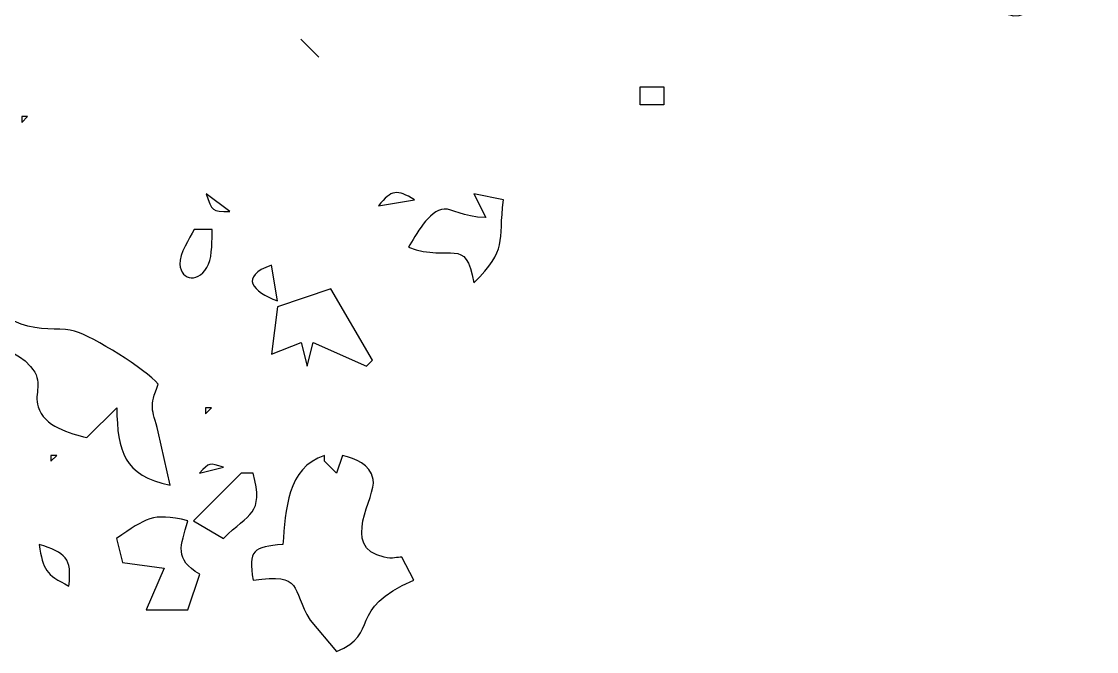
# Model space of a CAD drawing. Header units: centimetres. Extents: x -10.8 to 7.5, y -7.5 to 7.5.
# Drawn here: x 5.826 to 7.083, y -1.324 to -0.587 of the extents above; entities that cross this region are included whole.
import ezdxf

# ---------------------------------------------------------------- set-up
doc = ezdxf.new("R2010")
doc.units = ezdxf.units.CM
doc.header["$MEASUREMENT"] = 0
doc.layers.add('Layer 1', color=7, linetype='Continuous')

msp = doc.modelspace()

# ---------------------------------------------------------------- linework, layer by layer
at = {"layer": 'Layer 1'}
for points, knots in [([(7.02856, -0.31111), (7.02856, -0.31111), (7.06259, -0.33582), (7.06259, -0.33582), (7.06259, -0.33582), (7.05173, -0.34598), (7.04081, -0.35231), (7.04804, -0.36957), (7.04804, -0.36957), (7.05242, -0.38015), (7.07066, -0.39323), (7.07532, -0.40604), (7.07532, -0.40604), (7.08325, -0.42761), (7.06446, -0.44049), (7.06112, -0.46109), (7.06112, -0.46109), (7.05799, -0.4803), (7.06961, -0.48983), (7.05708, -0.51482), (7.05708, -0.51482), (7.04337, -0.54189), (6.98582, -0.61657), (6.96515, -0.55853), (6.96515, -0.55853), (6.96515, -0.55853), (6.88165, -0.55852), (6.88165, -0.55852), (6.88165, -0.55852), (6.88165, -0.55852), (6.81206, -0.50284), (6.81206, -0.50284), (6.81206, -0.50284), (6.81206, -0.50284), (6.85778, -0.40534), (6.85778, -0.40534), (6.85778, -0.40534), (6.85778, -0.40534), (6.85381, -0.32886), (6.85381, -0.32886), (6.85381, -0.32886), (6.88589, -0.36324), (6.88193, -0.35712), (6.91644, -0.33582), (6.91644, -0.33582), (6.92632, -0.36721), (6.94845, -0.37646), (6.96474, -0.3425), (6.96474, -0.3425), (6.97086, -0.32865), (6.9653, -0.28488), (6.96474, -0.26622), (6.96474, -0.26622), (7.00824, -0.27339), (6.99919, -0.28571), (7.02856, -0.31111)], [0, 0, 0, 0, 0.0666667, 0.0666667, 0.0666667, 0.0666667, 0.1333333, 0.1333333, 0.1333333, 0.1333333, 0.2, 0.2, 0.2, 0.2, 0.2666667, 0.2666667, 0.2666667, 0.2666667, 0.3333333, 0.3333333, 0.3333333, 0.3333333, 0.4, 0.4, 0.4, 0.4, 0.4666667, 0.4666667, 0.4666667, 0.4666667, 0.5333333, 0.5333333, 0.5333333, 0.5333333, 0.6, 0.6, 0.6, 0.6, 0.6666667, 0.6666667, 0.6666667, 0.6666667, 0.7333333, 0.7333333, 0.7333333, 0.7333333, 0.8, 0.8, 0.8, 0.8, 0.8666667, 0.8666667, 0.8666667, 0.8666667, 1, 1, 1, 1]), ([(6.17351, -0.62846), (6.17351, -0.62846), (6.15263, -0.60758), (6.15263, -0.60758), (6.15263, -0.60758), (6.15263, -0.60758), (6.17351, -0.62846), (6.17351, -0.62846)], [0, 0, 0, 0, 0.3333333, 0.3333333, 0.3333333, 0.3333333, 1, 1, 1, 1]), ([(5.58208, -0.69109), (5.58208, -0.69109), (5.56816, -0.73285), (5.56816, -0.73285), (5.56816, -0.73285), (5.55793, -0.73083), (5.54213, -0.7261), (5.53232, -0.7293), (5.53232, -0.7293), (5.51144, -0.73605), (5.47581, -0.78574), (5.4898, -0.80738), (5.4898, -0.80738), (5.50525, -0.83125), (5.54297, -0.8316), (5.56816, -0.83724), (5.56816, -0.83724), (5.56816, -0.83724), (5.58208, -0.81636), (5.58208, -0.81636), (5.58208, -0.81636), (5.59753, -0.84531), (5.60595, -0.84747), (5.63775, -0.85116), (5.63775, -0.85116), (5.63775, -0.85116), (5.64471, -0.89292), (5.64471, -0.89292), (5.64471, -0.89292), (5.59878, -0.90705), (5.60838, -0.93252), (5.62564, -0.93593), (5.62564, -0.93593), (5.63615, -0.93802), (5.65508, -0.93085), (5.66559, -0.92772), (5.66559, -0.92772), (5.66559, -0.92772), (5.70039, -0.95556), (5.70039, -0.95556), (5.70039, -0.95556), (5.70477, -0.98173), (5.70491, -0.98416), (5.72823, -0.99732), (5.72823, -0.99732), (5.72698, -0.958), (5.72398, -0.947), (5.69343, -0.92077), (5.69343, -0.92077), (5.7063, -0.88402), (5.71786, -0.89954), (5.77694, -0.88597), (5.77694, -0.88597), (5.80366, -0.96238), (5.86317, -0.94178), (5.88766, -0.94909), (5.88766, -0.94909), (5.90951, -0.95556), (5.97124, -0.99405), (5.98572, -1.01124), (5.98572, -1.01124), (5.97493, -1.03831), (5.97806, -1.0395), (5.98572, -1.06692), (5.98572, -1.06692), (5.98572, -1.06692), (5.99964, -1.12955), (5.99964, -1.12955), (5.99964, -1.12955), (5.9448, -1.11786), (5.93819, -1.09002), (5.93701, -1.03908), (5.93701, -1.03908), (5.93701, -1.03908), (5.90221, -1.07388), (5.90221, -1.07388), (5.90221, -1.07388), (5.88168, -1.06894), (5.85224, -1.06066), (5.845, -1.03776), (5.845, -1.03776), (5.83999, -1.02182), (5.85231, -1.0086), (5.83637, -0.99078), (5.83637, -0.99078), (5.80067, -0.9509), (5.77464, -0.98535), (5.76998, -1.02516), (5.76998, -1.02516), (5.76998, -1.02516), (5.7173, -1.01089), (5.7173, -1.01089), (5.7173, -1.01089), (5.7173, -1.01089), (5.66629, -1.01088), (5.66629, -1.01088), (5.66629, -1.01088), (5.66629, -1.01088), (5.61688, -0.96947), (5.61688, -0.96947), (5.61688, -0.96947), (5.60519, -1.01025), (5.54875, -1.05354), (5.62384, -1.04602), (5.62384, -1.04602), (5.62384, -1.04602), (5.6308, -1.0669), (5.6308, -1.0669), (5.6308, -1.0669), (5.58807, -1.08458), (5.5532, -1.06593), (5.52641, -1.10866), (5.52641, -1.10866), (5.52641, -1.10866), (5.54729, -1.12258), (5.54729, -1.12258), (5.54729, -1.12258), (5.50199, -1.10922), (5.47944, -1.06085), (5.46002, -1.09405), (5.46002, -1.09405), (5.45132, -1.10894), (5.46183, -1.1269), (5.44986, -1.15738), (5.44986, -1.15738), (5.44986, -1.15738), (5.43594, -1.06691), (5.43594, -1.06691), (5.43594, -1.06691), (5.43594, -1.06691), (5.46378, -1.07387), (5.46378, -1.07387), (5.46378, -1.07387), (5.46378, -1.07387), (5.4429, -1.02515), (5.4429, -1.02515), (5.4429, -1.02515), (5.4429, -1.02515), (5.45682, -1.01123), (5.45682, -1.01123), (5.45682, -1.01123), (5.45682, -1.01123), (5.45682, -1.00427), (5.45682, -1.00427), (5.45682, -1.00427), (5.44562, -1.00838), (5.43274, -1.01471), (5.42084, -1.01527), (5.42084, -1.01527), (5.40511, -1.0161), (5.38743, -1.00755), (5.37421, -1.01068), (5.37421, -1.01068), (5.34498, -1.01764), (5.34811, -1.05174), (5.35243, -1.07387), (5.35243, -1.07387), (5.35243, -1.07387), (5.38027, -1.05995), (5.38027, -1.05995), (5.38027, -1.05995), (5.39147, -1.11048), (5.33608, -1.1262), (5.31409, -1.10957), (5.31409, -1.10957), (5.30066, -1.09934), (5.26203, -1.01652), (5.255, -0.99731), (5.255, -0.99731), (5.255, -0.99731), (5.34986, -0.94887), (5.34986, -0.94887), (5.34986, -0.94887), (5.34986, -0.94887), (5.40811, -0.91379), (5.40811, -0.91379), (5.40811, -0.91379), (5.40811, -0.91379), (5.43595, -0.94163), (5.43595, -0.94163), (5.43595, -0.94163), (5.43595, -0.94163), (5.43595, -0.91379), (5.43595, -0.91379), (5.43595, -0.91379), (5.43595, -0.91379), (5.46379, -0.93467), (5.46379, -0.93467), (5.46379, -0.93467), (5.48021, -0.88818), (5.44764, -0.86083), (5.42203, -0.82332), (5.42203, -0.82332), (5.42203, -0.82332), (5.48466, -0.74677), (5.48466, -0.74677), (5.48466, -0.74677), (5.46761, -0.70641), (5.47074, -0.69882), (5.47074, -0.6563), (5.47074, -0.6563), (5.47074, -0.6563), (5.58209, -0.6911), (5.58209, -0.6911), (5.58209, -0.6911), (5.58209, -0.6911), (5.58208, -0.69109), (5.58208, -0.69109)], [0, 0, 0, 0, 0.0188679, 0.0188679, 0.0188679, 0.0188679, 0.0377358, 0.0377358, 0.0377358, 0.0377358, 0.0566038, 0.0566038, 0.0566038, 0.0566038, 0.0754717, 0.0754717, 0.0754717, 0.0754717, 0.0943396, 0.0943396, 0.0943396, 0.0943396, 0.1132075, 0.1132075, 0.1132075, 0.1132075, 0.1320755, 0.1320755, 0.1320755, 0.1320755, 0.1509434, 0.1509434, 0.1509434, 0.1509434, 0.1698113, 0.1698113, 0.1698113, 0.1698113, 0.1886792, 0.1886792, 0.1886792, 0.1886792, 0.2075472, 0.2075472, 0.2075472, 0.2075472, 0.2264151, 0.2264151, 0.2264151, 0.2264151, 0.245283, 0.245283, 0.245283, 0.245283, 0.2641509, 0.2641509, 0.2641509, 0.2641509, 0.2830189, 0.2830189, 0.2830189, 0.2830189, 0.3018868, 0.3018868, 0.3018868, 0.3018868, 0.3207547, 0.3207547, 0.3207547, 0.3207547, 0.3396226, 0.3396226, 0.3396226, 0.3396226, 0.3584906, 0.3584906, 0.3584906, 0.3584906, 0.3773585, 0.3773585, 0.3773585, 0.3773585, 0.3962264, 0.3962264, 0.3962264, 0.3962264, 0.4150943, 0.4150943, 0.4150943, 0.4150943, 0.4339623, 0.4339623, 0.4339623, 0.4339623, 0.4528302, 0.4528302, 0.4528302, 0.4528302, 0.4716981, 0.4716981, 0.4716981, 0.4716981, 0.490566, 0.490566, 0.490566, 0.490566, 0.509434, 0.509434, 0.509434, 0.509434, 0.5283019, 0.5283019, 0.5283019, 0.5283019, 0.5471698, 0.5471698, 0.5471698, 0.5471698, 0.5660377, 0.5660377, 0.5660377, 0.5660377, 0.5849057, 0.5849057, 0.5849057, 0.5849057, 0.6037736, 0.6037736, 0.6037736, 0.6037736, 0.6226415, 0.6226415, 0.6226415, 0.6226415, 0.6415094, 0.6415094, 0.6415094, 0.6415094, 0.6603774, 0.6603774, 0.6603774, 0.6603774, 0.6792453, 0.6792453, 0.6792453, 0.6792453, 0.6981132, 0.6981132, 0.6981132, 0.6981132, 0.7169811, 0.7169811, 0.7169811, 0.7169811, 0.7358491, 0.7358491, 0.7358491, 0.7358491, 0.754717, 0.754717, 0.754717, 0.754717, 0.7735849, 0.7735849, 0.7735849, 0.7735849, 0.7924528, 0.7924528, 0.7924528, 0.7924528, 0.8113208, 0.8113208, 0.8113208, 0.8113208, 0.8301887, 0.8301887, 0.8301887, 0.8301887, 0.8490566, 0.8490566, 0.8490566, 0.8490566, 0.8679245, 0.8679245, 0.8679245, 0.8679245, 0.8867925, 0.8867925, 0.8867925, 0.8867925, 0.9056604, 0.9056604, 0.9056604, 0.9056604, 0.9245283, 0.9245283, 0.9245283, 0.9245283, 0.9433962, 0.9433962, 0.9433962, 0.9433962, 0.9622642, 0.9622642, 0.9622642, 0.9622642, 1, 1, 1, 1]), ([(6.54944, -0.66325), (6.54944, -0.66325), (6.54944, -0.68413), (6.54944, -0.68413), (6.54944, -0.68413), (6.54944, -0.68413), (6.57728, -0.68413), (6.57728, -0.68413), (6.57728, -0.68413), (6.57728, -0.68413), (6.57728, -0.66325), (6.57728, -0.66325), (6.57728, -0.66325), (6.57728, -0.66325), (6.54944, -0.66325), (6.54944, -0.66325)], [0, 0, 0, 0, 0.2, 0.2, 0.2, 0.2, 0.4, 0.4, 0.4, 0.4, 0.6, 0.6, 0.6, 0.6, 1, 1, 1, 1]), ([(5.83288, -0.69797), (5.83288, -0.69797), (5.82592, -0.70493), (5.82592, -0.70493), (5.82592, -0.70493), (5.82592, -0.70493), (5.82592, -0.69797), (5.82592, -0.69797), (5.82592, -0.69797), (5.82592, -0.69797), (5.83288, -0.69797), (5.83288, -0.69797)], [0, 0, 0, 0, 0.25, 0.25, 0.25, 0.25, 0.5, 0.5, 0.5, 0.5, 1, 1, 1, 1]), ([(6.06949, -0.80932), (6.04778, -0.80911), (6.04903, -0.8089), (6.04165, -0.78844), (6.04165, -0.78844), (6.04165, -0.78844), (6.06949, -0.80932), (6.06949, -0.80932)], [0, 0, 0, 0, 0.3333333, 0.3333333, 0.3333333, 0.3333333, 1, 1, 1, 1]), ([(6.28524, -0.7954), (6.28524, -0.7954), (6.24348, -0.80236), (6.24348, -0.80236), (6.24348, -0.80236), (6.25823, -0.78364), (6.26519, -0.78301), (6.28524, -0.7954)], [0, 0, 0, 0, 0.3333333, 0.3333333, 0.3333333, 0.3333333, 1, 1, 1, 1]), ([(6.38963, -0.7954), (6.38281, -0.8462), (6.39534, -0.85261), (6.35483, -0.89283), (6.35483, -0.89283), (6.34543, -0.83688), (6.3288, -0.86931), (6.27828, -0.85107), (6.27828, -0.85107), (6.28691, -0.83722), (6.30201, -0.80757), (6.32032, -0.80625), (6.32032, -0.80625), (6.33006, -0.80555), (6.34085, -0.81571), (6.36876, -0.81627), (6.36876, -0.81627), (6.36876, -0.81627), (6.35484, -0.78843), (6.35484, -0.78843), (6.35484, -0.78843), (6.35484, -0.78843), (6.38964, -0.79539), (6.38964, -0.79539), (6.38964, -0.79539), (6.38964, -0.79539), (6.38963, -0.7954), (6.38963, -0.7954)], [0, 0, 0, 0, 0.125, 0.125, 0.125, 0.125, 0.25, 0.25, 0.25, 0.25, 0.375, 0.375, 0.375, 0.375, 0.5, 0.5, 0.5, 0.5, 0.625, 0.625, 0.625, 0.625, 0.75, 0.75, 0.75, 0.75, 1, 1, 1, 1]), ([(6.04859, -0.8302), (6.04845, -0.84182), (6.04907, -0.86033), (6.04441, -0.87091), (6.04441, -0.87091), (6.0346, -0.89346), (6.01184, -0.8906), (6.01107, -0.87091), (6.01107, -0.87091), (6.01059, -0.85824), (6.02172, -0.84112), (6.0277, -0.8302), (6.0277, -0.8302), (6.0277, -0.8302), (6.04859, -0.8302), (6.04859, -0.8302)], [0, 0, 0, 0, 0.2, 0.2, 0.2, 0.2, 0.4, 0.4, 0.4, 0.4, 0.6, 0.6, 0.6, 0.6, 1, 1, 1, 1]), ([(6.11814, -0.87196), (6.11814, -0.87196), (6.1251, -0.91372), (6.1251, -0.91372), (6.1251, -0.91372), (6.09643, -0.90307), (6.07959, -0.88553), (6.11814, -0.87196)], [0, 0, 0, 0, 0.3333333, 0.3333333, 0.3333333, 0.3333333, 1, 1, 1, 1]), ([(6.18768, -0.89979), (6.18768, -0.89979), (6.2364, -0.9833), (6.2364, -0.9833), (6.2364, -0.9833), (6.2364, -0.9833), (6.22944, -0.99026), (6.22944, -0.99026), (6.22944, -0.99026), (6.22944, -0.99026), (6.16681, -0.96242), (6.16681, -0.96242), (6.16681, -0.96242), (6.16681, -0.96242), (6.15985, -0.99026), (6.15985, -0.99026), (6.15985, -0.99026), (6.15985, -0.99026), (6.15289, -0.96242), (6.15289, -0.96242), (6.15289, -0.96242), (6.15289, -0.96242), (6.11809, -0.97634), (6.11809, -0.97634), (6.11809, -0.97634), (6.11809, -0.97634), (6.12505, -0.92066), (6.12505, -0.92066), (6.12505, -0.92066), (6.12505, -0.92066), (6.18768, -0.89978), (6.18768, -0.89978), (6.18768, -0.89978), (6.18768, -0.89978), (6.18768, -0.89979), (6.18768, -0.89979)], [0, 0, 0, 0, 0.1, 0.1, 0.1, 0.1, 0.2, 0.2, 0.2, 0.2, 0.3, 0.3, 0.3, 0.3, 0.4, 0.4, 0.4, 0.4, 0.5, 0.5, 0.5, 0.5, 0.6, 0.6, 0.6, 0.6, 0.7, 0.7, 0.7, 0.7, 0.8, 0.8, 0.8, 0.8, 1, 1, 1, 1]), ([(6.04791, -1.03894), (6.04791, -1.03894), (6.04095, -1.0459), (6.04095, -1.0459), (6.04095, -1.0459), (6.04095, -1.0459), (6.04095, -1.03894), (6.04095, -1.03894), (6.04095, -1.03894), (6.04095, -1.03894), (6.04791, -1.03894), (6.04791, -1.03894)], [0, 0, 0, 0, 0.25, 0.25, 0.25, 0.25, 0.5, 0.5, 0.5, 0.5, 1, 1, 1, 1]), ([(5.867, -1.09462), (5.867, -1.09462), (5.86004, -1.10158), (5.86004, -1.10158), (5.86004, -1.10158), (5.86004, -1.10158), (5.86004, -1.09462), (5.86004, -1.09462), (5.86004, -1.09462), (5.86004, -1.09462), (5.867, -1.09462), (5.867, -1.09462)], [0, 0, 0, 0, 0.25, 0.25, 0.25, 0.25, 0.5, 0.5, 0.5, 0.5, 1, 1, 1, 1]), ([(6.06186, -1.10853), (6.06186, -1.10853), (6.03402, -1.11549), (6.03402, -1.11549), (6.03402, -1.11549), (6.04536, -1.10275), (6.04557, -1.10324), (6.06186, -1.10853)], [0, 0, 0, 0, 0.3333333, 0.3333333, 0.3333333, 0.3333333, 1, 1, 1, 1]), ([(6.18017, -1.09462), (6.18017, -1.09462), (6.18017, -1.10158), (6.18017, -1.10158), (6.18017, -1.10158), (6.18017, -1.10158), (6.19409, -1.1155), (6.19409, -1.1155), (6.19409, -1.1155), (6.19409, -1.1155), (6.20105, -1.09462), (6.20105, -1.09462), (6.20105, -1.09462), (6.21706, -1.09949), (6.23299, -1.1036), (6.2371, -1.12288), (6.2371, -1.12288), (6.24128, -1.14257), (6.19674, -1.2025), (6.25011, -1.2137), (6.25011, -1.2137), (6.25971, -1.21662), (6.2657, -1.21356), (6.27064, -1.2137), (6.27064, -1.2137), (6.27064, -1.2137), (6.28456, -1.24077), (6.28456, -1.24077), (6.28456, -1.24077), (6.20494, -1.27487), (6.24621, -1.30354), (6.19409, -1.32428), (6.19409, -1.32428), (6.19409, -1.32428), (6.16347, -1.28767), (6.16347, -1.28767), (6.16347, -1.28767), (6.14078, -1.25016), (6.15581, -1.2322), (6.09666, -1.24076), (6.09666, -1.24076), (6.09075, -1.20541), (6.09694, -1.20186), (6.13146, -1.199), (6.13146, -1.199), (6.13473, -1.15843), (6.13619, -1.10943), (6.18017, -1.09461), (6.18017, -1.09461), (6.18017, -1.09461), (6.18017, -1.09462), (6.18017, -1.09462)], [0, 0, 0, 0, 0.0714286, 0.0714286, 0.0714286, 0.0714286, 0.1428571, 0.1428571, 0.1428571, 0.1428571, 0.2142857, 0.2142857, 0.2142857, 0.2142857, 0.2857143, 0.2857143, 0.2857143, 0.2857143, 0.3571429, 0.3571429, 0.3571429, 0.3571429, 0.4285714, 0.4285714, 0.4285714, 0.4285714, 0.5, 0.5, 0.5, 0.5, 0.5714286, 0.5714286, 0.5714286, 0.5714286, 0.6428571, 0.6428571, 0.6428571, 0.6428571, 0.7142857, 0.7142857, 0.7142857, 0.7142857, 0.7857143, 0.7857143, 0.7857143, 0.7857143, 0.8571429, 0.8571429, 0.8571429, 0.8571429, 1, 1, 1, 1]), ([(6.09666, -1.11549), (6.1094, -1.16462), (6.09235, -1.16135), (6.06186, -1.19204), (6.06186, -1.19204), (6.06186, -1.19204), (6.02706, -1.17116), (6.02706, -1.17116), (6.02706, -1.17116), (6.02706, -1.17116), (6.08274, -1.11548), (6.08274, -1.11548), (6.08274, -1.11548), (6.08274, -1.11548), (6.09666, -1.11549), (6.09666, -1.11549)], [0, 0, 0, 0, 0.2, 0.2, 0.2, 0.2, 0.4, 0.4, 0.4, 0.4, 0.6, 0.6, 0.6, 0.6, 1, 1, 1, 1]), ([(6.02024, -1.17117), (6.01182, -1.20151), (6.00396, -1.21578), (6.03416, -1.2338), (6.03416, -1.2338), (6.03416, -1.2338), (6.02024, -1.27556), (6.02024, -1.27556), (6.02024, -1.27556), (6.02024, -1.27556), (5.97153, -1.27556), (5.97153, -1.27556), (5.97153, -1.27556), (5.97153, -1.27556), (5.99241, -1.22684), (5.99241, -1.22684), (5.99241, -1.22684), (5.99241, -1.22684), (5.94369, -1.21988), (5.94369, -1.21988), (5.94369, -1.21988), (5.94369, -1.21988), (5.93673, -1.19204), (5.93673, -1.19204), (5.93673, -1.19204), (5.97208, -1.1681), (5.97765, -1.16135), (6.02024, -1.17116), (6.02024, -1.17116), (6.02024, -1.17116), (6.02024, -1.17117), (6.02024, -1.17117)], [0, 0, 0, 0, 0.1111111, 0.1111111, 0.1111111, 0.1111111, 0.2222222, 0.2222222, 0.2222222, 0.2222222, 0.3333333, 0.3333333, 0.3333333, 0.3333333, 0.4444444, 0.4444444, 0.4444444, 0.4444444, 0.5555556, 0.5555556, 0.5555556, 0.5555556, 0.6666667, 0.6666667, 0.6666667, 0.6666667, 0.7777778, 0.7777778, 0.7777778, 0.7777778, 1, 1, 1, 1]), ([(5.88105, -1.24772), (5.85377, -1.23373), (5.8512, -1.22907), (5.84625, -1.199), (5.84625, -1.199), (5.87701, -1.2084), (5.88515, -1.2148), (5.88105, -1.24772)], [0, 0, 0, 0, 0.3333333, 0.3333333, 0.3333333, 0.3333333, 1, 1, 1, 1])]:
    msp.add_open_spline(points, degree=3, knots=knots, dxfattribs=at)

doc.saveas('drawing.dxf')
